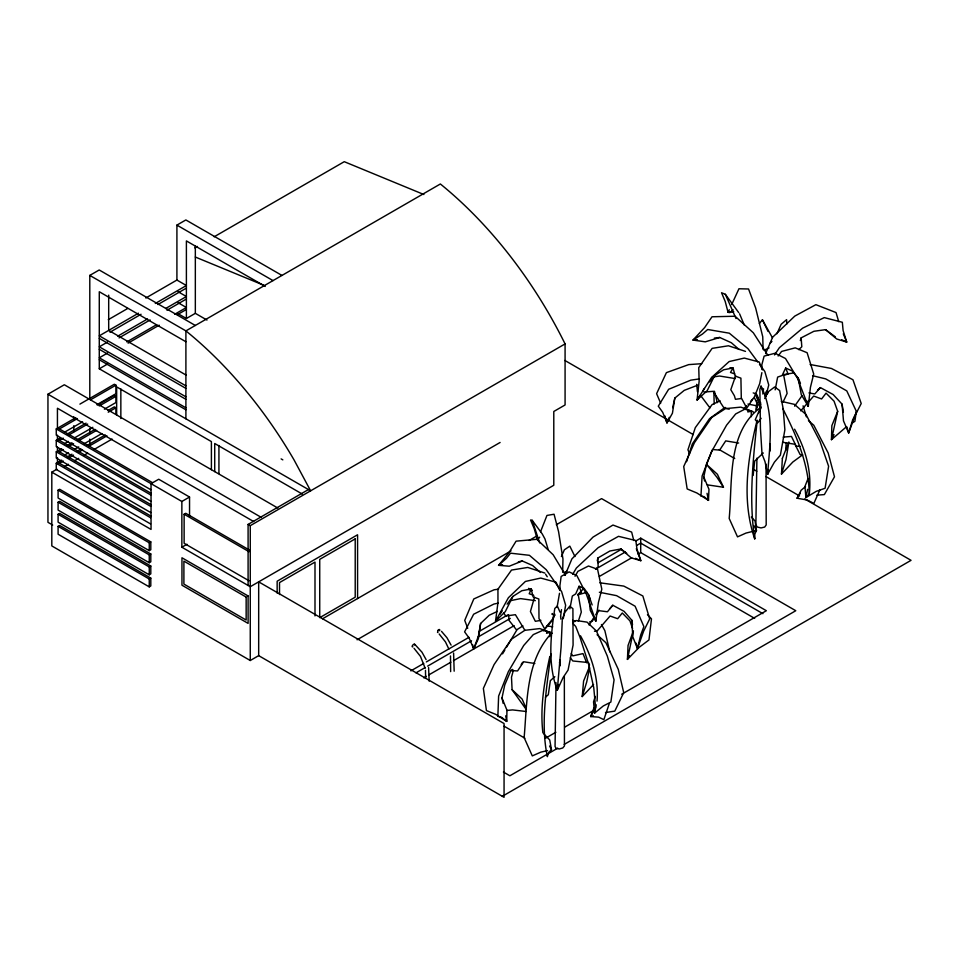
<?xml version="1.0" encoding="UTF-8"?>
<svg xmlns="http://www.w3.org/2000/svg" width="959" height="959" viewBox="0 0 959 959"><rect width="100%" height="100%" fill="white"/><g stroke="black" fill="none" stroke-linecap="round" stroke-linejoin="round"><path stroke-width="1.44" d="M562.262 620.377L561.075 647.229L557.263 690.276L563.017 677.689L568.064 670.101L573.086 645.071L572.907 608.701L569.802 606.208L564.911 612.238L562.322 619.202M549.819 636.728L549.867 632.293L539.797 628.577L524.813 630.315L511.375 639.293L494.065 664.599L483.372 688.406L486.429 710.571L495.659 714.335L506.724 721.396L506.939 710.151L501.977 697.984L504.746 684.966L510.847 670.581L512.526 669.406M767.284 469.802L767.632 474.214C769.741 445.012 774.68 413.437 761.038 386.153L759.876 389.354L760.427 428.373L762.033 454.063L765.006 461.651L767.632 474.214L774.381 462.202L780.374 455.153L784.87 429.836L783.227 409.013L779.631 390.541L774.656 386.968L767.991 391.967L764.707 398.536M556.004 682.676L555.057 746.522L556.1 748.356L559.289 748.967L562.741 747.984L564.443 745.982L564.336 676.263M808.041 478.553L804.961 486.405L805.896 497.565L809.312 493.849C811.841 471.253 805.5 448.884 794.579 429.212M756.915 458.162L755.872 524.945L757.382 527.054L761.026 527.929L764.683 527.054L766.193 524.945L766.049 464.096M562.669 572.283L562.957 558.977L558.582 531.694L554.062 514.228L546.954 515.439L540.552 531.742M757.13 420.15C747.576 458.69 741.463 500.43 754.709 538.874L754.817 534.079L756.459 530.507L755.081 521.013L751.257 517.033M756.903 407.599L756.987 404.854M597.025 701.125C598.967 678.265 591.379 655.62 580.495 635.805M785.757 450.215L786.164 443.01M757.095 400.251L755.92 410.152M589.006 669.67L589.246 666.841M593.573 684.498L582.221 696.57L583.587 681.094L589.138 667.512M759.72 407.623L760.103 403.307M766.852 393.478L767.116 390.721M507.119 604.17L512.885 596.426L521.804 590.732L531.238 588.958L533.048 596.882L538.826 598.991L538.994 618.555L544.64 628.888L553.295 618.171L553.607 615.27M753.139 475.484L754.685 461.099L763.28 452.984M757.13 404.902L756.519 409.421M559.493 593.321L557.059 607.371M560.607 616.229L561.483 609.624M762.813 394.041L763.544 388.767M856.279 411.615L854.901 421.337L852.551 422.823M497.313 611.41L489.21 615.246L480.603 623.47L478.373 638.706L473.686 648.835L469.167 638.095L464.612 631.861L473.638 614.228L493.969 604.038L498.165 603.175M550.838 653.75C546.834 687.735 540.229 722.726 547.361 756.675L548.572 752.515L551.497 749.686L549.723 739.976L543.873 733.935M697.565 385.242L684.27 390.349L674.824 398.081L672.427 413.233L666.984 422.919L662.705 412.31L658.294 406.172L668.639 389.294L690.792 380.16L699.423 378.913M757.119 421.313C753.007 460.188 748.715 499.999 754.709 538.874M480.603 623.47L478.409 636.165L473.686 648.835L472.571 644.688M563.281 618.687L565.642 605.261L561.638 591.679L546.234 569.694L529.416 555.309L510.524 553.175L506.424 558.354L498.584 565.331L509.277 566.206L522.259 560.979L532.641 565.534L540.337 572.487M595.119 710.307L594.616 713.088L603.319 705.944L610.847 702.096L614.072 679.895L607.359 656.172L596.414 631.01L587.052 622.139L576.263 620.533L572.679 622.439M595.635 707.514L596.15 704.733M569.874 608.857L572.331 596.054L575.712 593.909L579.056 586.273L584.067 588.311L588.466 594.532L590.384 599.902M578.313 621.24L581.31 612.082L578.169 594.28L581.442 592.171L579.056 586.273M775.16 389.857L777.641 377.079L782.1 375.556L785.649 368.028L792.338 371.037L798.236 378.134L800.465 383.324M761.878 372.643L759.708 383.624L754.433 396.786L746.785 408.09L741.295 397.841L740.911 378.158L735.193 376.084L733.084 367.98L723.685 369.766L714.731 375.448L709.564 381.946M767.632 474.214L768.507 469.874M782.064 471.169L781.477 474.094L792.817 462.022L802.156 455.165M589.653 667.656L586.728 681.897L582.221 696.57M807.61 489.294L805.896 497.565L816.241 491.356L825.088 488.275L828.612 466.242L820.017 441.428L806.016 414.504L794.436 404.362L781.249 401.365M549.771 656.687C544.376 681.645 539.881 707.358 542.902 732.928M704.577 480.998L703.774 476.983L706.519 463.94L712.549 449.531L719.67 450.095L725.711 440.888L738.646 443.034M559.481 662.837L560.104 659.936L560.212 665.762M560.08 612.178L557.323 606.052L554.793 608.474C550.61 635.901 547.589 663.844 557.263 690.276L558.534 684.546M672.667 407.707L674.824 398.081M597.229 560.811L597.865 558.018L609.9 551.005L620.869 548.992L626.73 553.343M800.705 410.848L813.7 396.055L821.611 398.944L826.059 393.13L834.054 401.186L837.675 411.327L831.453 439.666L846.677 426.563M765.785 396.439L768.758 385.003L764.803 371.457L759.48 364.252M513.413 670.209L511.495 677.198L512.094 689.701L525.988 709.181M783.119 401.977L787.111 393.394L783.731 375.448L788.07 373.962L785.649 368.028M534.499 597.229L530.423 611.542L535.362 621.312L540.888 620.341M800.321 340.541L801.149 337.868L813.915 331.275L825.555 329.656L835.325 336.837M595.263 696.426L593.537 701.856L594.616 713.088L595.623 707.994L593.765 687.747L588.418 663.508L580.015 637.363L575.748 626.515L572.847 623.302M686.56 461.687L692.362 443.861L709.528 418.651L725.064 407.383M414.612 645.035L414.312 644.076A1.834 0.767 -48.9 0 0 413.041 644.844L412.478 645.551A1.69 0.707 -48.9 0 0 412.214 646.726L412.586 646.881A1.834 0.767 -48.9 0 0 412.861 646.81M609.145 704.002L603.858 719.67L598.596 717.14L590.636 716.553L593.873 708.09M552.204 613.496L551.952 614.228L555.009 615.258M553.295 618.171L554.71 614.12M735.637 375.832L730.794 389.714L734.39 395.755L735.433 399.304L741.283 398.524M669.238 417.381L666.984 422.919L664.839 415.846M837.675 411.327L831.861 425.64L831.453 439.666L834.042 434.607M565.007 575.304L571.9 558.905L593.01 537.112L612.969 525.041L631.657 532.089L633.767 540.504M531.238 588.958L529.2 593.741L533.767 595.383M765.606 353.595L772.594 337.256L794.795 316.098L815.881 304.674L836.044 312.574L838.729 321.685M561.411 556.568L564.348 549.819L569.814 546.127L574.956 556.568M761.062 406.472L755.272 419.754L757.838 422.727L761.134 418.292M819.885 489.857L813.855 503.391L807.058 499.975L797.073 498.224L801.149 490.241L805.524 486.525M776.922 333.744L781.141 324.298L786.596 319.659L786.848 323.95M729.272 309.733L728.061 312.322L729.883 312.622L733.179 309.793M731.681 304.578L738.945 288.767L748.547 288.995L755.644 307.947L762.753 336.813L763.076 349.508M714.731 375.448L707.227 390.649L697.061 400.023L699.135 381.298L698.751 367.621L712.129 348.369L728.432 345.779L745.479 351.378M512.885 596.426L505.321 611.59L495.539 621.192L497.961 602.672L497.949 589.21L511.507 570.066L527.762 567.44L544.832 573.05M758.569 412.826L761.062 407.959M629.416 655.62L627.438 659.396L628.049 645.491L633.408 630.914L627.438 659.396L639.305 647.205L648.967 639.953L651.485 618.867L647.457 614.707M765.198 396.127L768.051 392.854M593.477 711.374L590.636 716.553L593.345 715.798M733.084 367.98L730.494 372.44L734.714 373.938M575.028 576.251L577.905 571.36L588.478 566.014L597.565 569.25L601.808 589.186L598.416 602.504L595.815 621.204L590.276 610.356L588.466 594.532L592.159 604.973M572.703 574.249L576.383 568.028L598.188 547.649L618.519 536.333L635.829 540.552L636.956 549.051L640.816 560.703L631.178 557.838L620.869 548.992M502.552 653.87L504.854 650.022M506.388 647.469L517.105 629.548L522.919 625.903M594.556 617.452L592.314 621.108L589.617 621.947M596.054 615.019L599.039 610.152M521.205 664.551L522.607 662.297M699.255 396.546L697.061 400.023L711.53 377.51L729.152 361.555L744.316 358.079L759.228 362.022L762.417 369.898M702.923 390.769L704.385 388.455M589.078 625.016L594.496 616.601M596.03 614.204L598.356 610.595L607.443 611.77L612.813 605.249L624.057 611.327L631.861 620.281L632.52 624.717M797.073 498.224L800.274 493.25M497.781 617.74L495.539 621.192L508.39 597.745L525.412 581.442L540.744 578.061L556.064 582.245L559.864 590.48M500.023 614.299L502.252 610.847M774.536 354.926L779.379 347.697L802.635 328.17L824.272 317.609L842.338 322.272L843.105 330.555L846.737 342.087L836.727 338.995L825.555 329.656M794.615 406.16L802.06 395.635M539.725 537.196L537.448 539.785L534.235 528.709L530.567 519.994L532.209 520.305L542.207 533.887L544.976 538.982L548.104 549.327M778.145 356.005L781.585 351.438L795.215 347.853L807.118 352.72L813.711 374.01L810.427 387.388L808.293 406.364L801.304 394.676L798.236 378.134M551.593 633.12C525.652 660.979 527.294 702.036 524.129 737.591L532.293 755.908L540.864 752.132L547.517 750.597M759.36 323.519L762.429 319.815L772.451 337.796M543.429 630.794L551.833 621.024M609.576 608.941L612.813 605.249M843.405 412.262L842.062 404.135L833.167 394.545L820.436 387.604L814.79 393.969L808.94 392.914M758.953 405.022L760.799 402.972M743.704 408.894L746.605 405.705M750.489 401.461L752.431 399.328M577.678 594.952L583.372 588.802M438.119 630.327L437.532 632.437A1.834 0.767 -48.9 0 0 437.807 632.401M596.222 568.699L598.14 566.721L597.865 558.018M770.077 343.274L771.935 341.404M798.775 349.663L801.808 346.798L801.149 337.868M554.853 676.706L550.346 680.638L548.308 694.748L545.443 697.181M817.488 390.061L820.436 387.604M760.535 407.527C726.826 432.149 732.688 481.55 729.188 518.471L737.519 536.872L746.03 533.06L756.459 530.507L753.858 525.532M89.798 399.064L89.798 275.401L99.209 269.982L195.312 325.461M145.828 298.009L176.912 280.052L176.912 225.113L185.854 219.947L281.97 275.437M194.869 247.937L197.446 246.451M214.193 236.777L344.257 161.687L423.89 194.521M108.271 319.695L127.703 308.474M138.48 313.197L99.28 335.83L185.902 385.842M155.31 303.476L186.394 285.53L176.912 280.052M109.985 332.21L141.069 314.264M157.899 304.542L186.394 288.084M107.516 342.063L99.28 346.81L185.902 396.822M117.753 336.153L147.542 318.951M165.679 308.486L186.394 296.523L178.098 291.728M119.048 337.892L150.131 319.946M166.974 310.225L186.394 299.016M107.516 353.056L99.28 357.803L185.902 407.815M126.816 341.907L156.605 324.705M174.742 314.24L186.394 307.515L178.098 302.72M128.11 343.13L159.194 325.173M177.331 314.708L186.394 309.469M52.697 525.053L47.95 522.319L47.95 394.221L64.325 384.763L277.81 508.03M185.902 341.752L99.28 291.74L99.28 368.795L107.516 364.048M178.098 313.713L186.394 318.496L195.336 313.341L206.976 320.054M79.909 404.123L114.349 384.235L115.943 385.158L115.943 393.705L96.835 404.734M90.47 399.867L115.943 385.158M150.791 489.725L56.257 435.146L56.257 428.937L75.821 417.644M97.662 405.034L114.349 395.396L115.943 396.319L115.943 402.528L104.387 409.193M59.446 428.937L77.427 418.568M99.256 405.957L115.943 396.319M64.577 432.185L82.558 421.804M150.791 501.173L56.257 446.594L56.257 440.385L60.417 437.975M66.842 434.271L86.094 423.147M107.935 410.548L114.349 406.844L115.943 407.767L115.943 413.964M59.446 440.385L63.294 438.155M68.437 435.194L87.701 424.07M108.247 412.214L115.943 407.767M64.577 443.621L68.437 441.404M74.85 437.688L92.831 427.306M150.791 512.609L56.257 458.03L56.257 451.821L61.7 448.68M66.842 445.719L71.973 442.746M77.116 439.785L95.085 429.404M59.446 451.821L63.294 449.603M68.437 446.642L73.567 443.669M78.71 440.708L96.679 430.327M64.577 455.069L68.437 452.84M74.85 449.136L78.71 446.906M83.841 443.945L101.822 433.564M150.551 523.914L56.257 469.478L56.257 463.269L61.7 460.128M66.842 457.155L71.973 454.194M77.116 451.221L80.964 449.004M87.389 445.3L105.358 434.918M59.446 463.269L63.294 461.039M68.437 458.078L73.567 455.117M78.71 452.145L82.558 449.927M88.983 446.211L106.964 435.83M258.678 655.644L258.678 581.861L504.062 723.53L504.062 797.313L258.678 655.644L250.263 660.511L51.81 545.935L51.81 472.152L56.953 469.179M64.577 466.506L68.437 464.288M74.85 460.572L78.71 458.354M83.841 455.381L87.701 453.163M94.114 449.459L112.095 439.078M58.091 490.157L59.65 489.258L150.803 541.895L150.803 549.759L149.256 550.658L58.091 498.021L58.091 490.157L149.256 542.794L150.803 541.895M58.091 502.228L59.65 501.329L150.803 553.966L150.803 561.83L149.256 562.729L58.091 510.092L58.091 502.228L149.256 554.865L150.803 553.966M58.091 514.3L59.65 513.401L150.803 566.038L150.803 573.902L149.256 574.801L58.091 522.164L58.091 514.3L149.256 566.937L150.803 566.038M58.091 526.371L59.65 525.472L150.803 578.109L150.803 585.973L149.256 586.872L58.091 534.235L58.091 526.371L149.256 579.008L150.803 578.109M51.81 472.152L151.042 529.428L151.042 483.66L158.715 479.236L189.546 497.026L189.546 516.23M151.042 483.66L181.862 501.461L189.546 497.026M249.088 580.806L184.128 543.309L184.128 514.216L185.722 513.293L249.4 550.058M181.862 501.461L181.862 547.229L186.981 544.28M248.093 585.469L248.093 524.417L308.462 489.558M248.093 524.417L250.263 525.664L565.079 343.909A301.737 174.202 60 0 0 440.361 183.984L185.902 330.891L89.798 275.401M500.107 442.471L250.263 586.716L181.862 547.229M322.548 618.771L553.787 485.266L553.787 411.483L565.079 404.962L565.079 343.909M357.084 639.773L511.027 550.886M529.14 540.432L536.908 535.949M556.304 524.753L601.593 498.608L795.778 610.715L564.204 744.412M410.848 670.88L423.758 663.424M426.347 661.926L468.963 637.327M479.284 631.358L507.695 614.959M598.092 562.777L621.336 549.351M635.541 541.152L640.708 538.167L766.361 610.715L621.732 694.22M416.014 672.834L425.053 667.62M427.63 666.133L471.54 640.78M478.002 637.052L510.284 618.411M595.503 569.214L625.208 552.06M636.824 545.359L640.708 543.118L762.896 613.664M423.758 677.833L426.347 676.347M428.925 674.848L450.874 662.178M453.463 660.691L514.156 625.652M599.375 576.443L631.657 557.802M638.119 554.074L640.708 552.588L754.673 618.387M545.551 738.202L555.884 732.244M564.923 727.018L593.321 710.619M557.742 748.152L509.876 775.783L503.403 772.043M502.324 796.306L911.05 560.332L804.745 498.956M546.51 633.264L550.034 632.401M564.324 572.439L566.817 571.264M720.125 400.85L712.093 404.614L695.311 427.642L687.939 449.795L689.641 453.787M764.059 350.239L769.07 347.901M747.792 411.95L751.412 411.147L753.402 411.986M739.077 349.472L731.369 342.759L719.741 337.484L705.273 341.848L692.997 340.061L704.685 327.522L712.022 316.77L735.085 316.242L753.342 332.809L767.847 355.262M579.056 594.508L586.944 592.326M518.351 561.842L522.259 560.979M510.739 600.61L520.521 598.608L535.35 600.646M753.199 392.902L756.351 393.993C759.624 398.201 757.85 403.823 760.271 408.354M782.964 374.717L793.932 372.883M605.501 712.561L614.791 711.122L623.722 692.602L618.279 669.358L605.908 642.746L597.073 634.714M502.564 564.731L498.584 565.331L509.265 552.216L516.086 541.164L536.848 539.294L553.163 554.758L565.354 574.956M594.484 631.274L597.217 630.878L610.092 616.014L617.668 618.711L622.283 612.993L629.931 620.857L632.544 628.397M712.381 377.055L719.574 376.024L735.361 378.601M498.536 589.198L494.113 589.785L473.794 598.955L464.731 620.413L467.728 628.301M747.876 410.872L752.407 411.411M546.678 632.233L549.207 631.933L552.036 633.24M714.347 338.095L719.741 337.484M733.743 311.735L728.061 312.322L725.208 301.45L721.552 292.747L725.352 294.305L738.742 312.634M506.903 710.463L512.55 709.912L526.179 711.494M783.215 437.1L791.463 436.441L796.222 446.211L800.118 446.295M697.409 339.714L692.997 340.061L702.479 334.032L707.694 329.5L729.308 333.193L747.948 348.644L757.706 361.855M703.906 392.039L713.136 391.344L723.781 407.683L729.212 409.193M816.9 495.156L824.356 494.592L834.486 476.779L828.192 453.032L813.795 425.257L808.437 420.617M701.784 363.689L688.706 364.612L666.397 372.643L656.603 393.681L660.679 403.212M510.847 670.581L517.572 670.94L523.674 661.758L534.846 663.484M599.866 582.796L623.794 586.093L642.854 595.971L649.687 618.915L643.669 631.094L637.447 648.56L632.784 636.764L631.861 620.281M707.31 484.846L723.47 487.244L717.416 474.309L706.615 464.492L716.888 477.21L723.47 487.244M802.719 454.914L800.094 454.518L794.939 444.257L782.568 442.255M546.882 625.843L552.732 626.826M810.127 364.504L831.453 368.472L852.959 379.764L861.218 403.535L855.02 415.607L848.679 433L843.5 420.905L842.062 404.135M747.912 404.063L756.579 405.765M599.363 592.266L616.565 595.647L635.098 606.208L643.873 626.599L640.696 635.014L637.447 648.56L636.093 643.165M812.597 375.712L825.699 378.877L846.785 390.9L856.591 411.891L852.659 419.874L848.679 433L847.013 427.414M439.378 629.631L439.713 629.823A1.69 0.707 -48.9 0 1 439.582 630.686M751.376 416.697L751.161 410.991L744.807 409.181L735.697 413.928L726.598 425.137L711.578 451.605L702.108 476.048L700.945 496.067L703.954 496.642L708.485 500.358L708.965 489.27L703.774 476.983M549.867 632.293L543.082 630.231L533.312 634.594L523.698 645.503L508.306 671.768L498.62 696.09L497.865 716.337L501.509 717.284L506.724 721.396L505.693 715.822M751.161 410.991L740.851 407.131L725.46 408.63L711.746 417.465L694.412 442.746L683.719 466.553L687.159 488.946L696.905 492.998L708.485 500.358L707.047 493.322M528.721 589.473L531.406 590.54M572.631 620.353L575.34 621.456M730.027 367.633L732.748 368.759M195.336 257.048L264.085 285.386M635.529 558.33L640.816 560.703L636.32 548.716M841.666 339.75L846.737 342.087L843.309 333.84M528.541 588.346L532.269 590.276M564.899 360.476L693.249 434.583M719.178 449.555L734.738 458.534M752.887 469.011L756.771 471.253M765.845 476.491L799.554 495.959M176.912 225.113L273.015 280.603M265.259 286.441L186.394 240.913L186.394 318.496M186.262 375.185L108.691 330.399L108.691 295.132M99.28 338.383L185.902 388.395M99.28 349.304L185.902 399.316M281.131 458.893L282.821 459.864M99.28 359.769L185.902 409.781M99.28 368.795L310.632 490.816L294.029 459.888A301.737 174.202 60 0 0 185.902 330.891L185.902 418.807M302.301 494.065L214.72 443.502L214.72 471.636M47.95 394.221L261.435 517.476M253.691 521.552L57.432 408.246L57.432 429.164M57.852 428.026L152.409 482.617M56.257 428.937L150.791 483.528M57.852 439.462L151.114 493.31M56.257 440.385L150.791 494.964M184.128 514.216L249.088 551.713M57.852 450.91L151.114 504.758M56.257 451.821L150.791 506.412M57.852 462.346L150.935 516.086M56.257 463.269L150.551 517.704M504.122 726.215L524.849 738.19M414.684 644.22L421.948 652.156L426.096 659.588M512.094 689.701L522.128 699.075L525.928 707.874M441.512 631.358L446.966 637.735L451.09 645.131M439.162 633.983L445.467 641.919L448.848 649.027M414.06 648.332L420.45 656.364L425.149 668.231M700.334 395.096L709.924 407.863M570.257 657.814L572.847 660.979L588.454 662.561L589.545 665.019M516.577 629.967L509.145 620.521L508.522 614.611M571.276 653.618L572.847 655.872L583 653.594L586.632 662.729M503.547 612.741L505.729 616.002L515.403 614.695L524.957 630.411M545.635 574.285L547.253 576.743M754.577 398.033L757.035 403.295M755.356 393.418L757.214 398.848M601.449 624.513L604.877 630.698L609.792 651.844M803.079 405.813L806.363 416.829M782.724 408.498C796.39 435.026 808.449 463.629 809.312 493.849M549.579 745.982L551.497 749.686M762.429 319.815L768.063 331.478M756.112 394.748L761.002 404.986M725.352 294.305L736.009 318.544M739.581 313.821L744.28 325.065M532.209 520.305L539.677 542.95M761.038 386.153L762.717 391.656M806.795 400.742L808.293 406.364L797.492 378.337L785.493 358.498L775.04 353.248L764.119 356.113L761.806 364.923L762.249 369.287M714.467 391.332L717.296 402.66M501.977 697.984L503.187 703.426M765.75 392.063L766.313 394.844M595.359 618.567L595.815 621.204L586.249 593.897L576.827 575.544L569.131 571.888L561.147 576.443L559.876 585.853L560.392 590.253M453.595 653.043L454.17 671.192M428.589 667.536L429.152 681.166M560.595 616.385L560.931 619.19M696.678 384.343L697.457 391.716M450.49 655.956L450.646 671.624M425.472 670.341L425.628 678.409M557.095 685.961L557.263 690.276M769.969 443.585L770.233 450.934M713.844 391.32L714.191 403.991M640.708 538.167L640.708 552.588M357.575 598.548L357.575 534.774L277.151 581.214L277.151 593.082M314.996 615.918L314.996 562.094L279.513 582.581L279.513 594.544M250.263 525.664L250.263 660.511M218.928 445.515L218.928 473.65M211.4 469.718L211.4 441.596L116.65 386.885L116.65 415.019M195.336 245.684L195.336 313.341M149.256 542.794L149.256 550.658M149.256 554.865L149.256 562.729M149.256 566.937L149.256 574.801M149.256 579.008L149.256 586.872M120.846 388.898L120.846 418.508M89.798 428.805L89.798 433.228M89.798 439.126L89.798 445.036M73.807 416.721L73.807 419.706M73.807 425.688L73.807 431.67M57.432 435.146L57.432 441.116M57.432 447.098L57.432 451.581M57.432 457.563L57.432 463.533M438.155 630.183A1.834 0.767 -48.9 0 1 439.414 629.488M782.376 458.342L781.477 474.094L786.02 459.445L788.885 441.979L782.376 458.342M355.214 538.874L319.731 559.361L319.731 617.668L355.214 597.181L355.214 538.874M248.093 595.959L181.958 557.778L181.958 585.206L248.093 623.386L248.093 595.959M246.151 597.073L183.9 561.135L183.9 584.091L246.151 620.041L246.151 597.073"/></g></svg>
